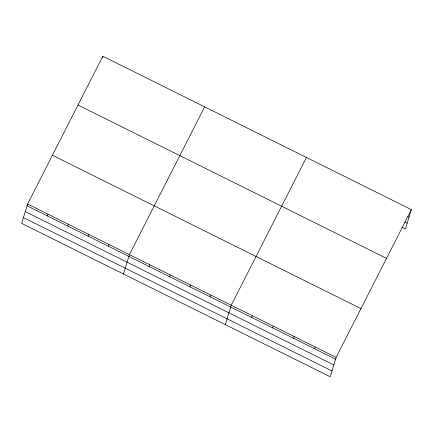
<?xml version="1.0" encoding="UTF-8"?>
<svg xmlns="http://www.w3.org/2000/svg" width="433" height="433" viewBox="0 0 433 433"><rect width="100%" height="100%" fill="white"/><g stroke="black" fill="none" stroke-linecap="round" stroke-linejoin="round"><path stroke-width="0.65" d="M27.609 204.019L21.65 223.39L330.179 376.753L336.132 357.387L411.35 209.61L102.821 56.247L27.609 204.019L336.132 357.387M47.419 215.932L47.971 214.14M102.275 58.038L102.821 56.247M67.781 226.053L68.333 224.267M88.148 236.18L88.695 234.388M108.51 246.301L109.056 244.51M123.465 273.997L129.424 254.631L204.636 106.859M149.233 266.544L149.786 264.752M169.595 276.665L170.147 274.874M189.957 286.787L190.509 284.995M210.324 296.908L210.871 295.122M225.279 324.609L231.233 305.243L306.45 157.466M251.665 317.459L252.217 315.673M272.644 327.889L273.196 326.098M293.623 338.319L294.175 336.528M314.602 348.749L315.154 346.957M411.35 209.61L405.391 228.981L401.797 227.19M407.816 216.608L409.017 217.204M404.779 221.988L407.177 223.179M78.005 105.013L386.528 258.377M52.431 155.252L360.954 308.621M27.057 205.81L335.586 359.179M25.271 211.613L333.8 364.976M23.436 217.588L331.959 370.957"/></g></svg>
